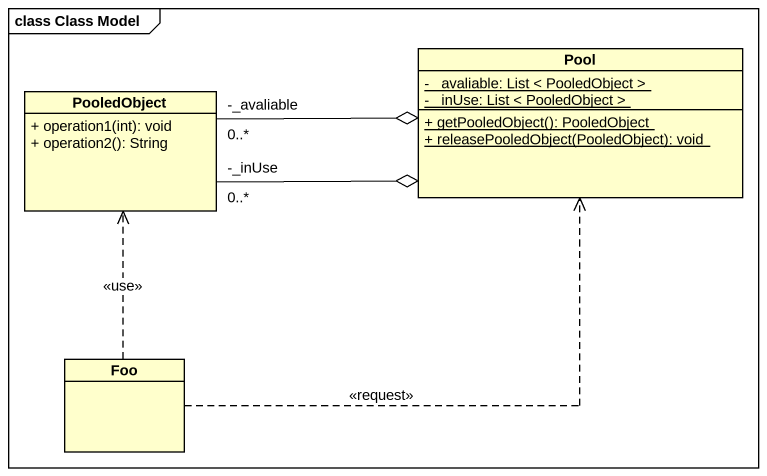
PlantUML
@startuml
mainframe class Class Model
hide circle
hide empty members
skinparam classAttributeIconSize 0
class Pool {
  {static} - _avaliable: List < PooledObject >
  {static} - _inUse: List < PooledObject >
  {static} + getPooledObject(): PooledObject
  {static} + releasePooledObject(PooledObject): void
}
class PooledObject {
  + operation1(int): void
  + operation2(): String
}
class Foo
PooledObject "-_avaliable\n0..*" -right-o Pool
PooledObject "-_inUse\n0..*" -right-o Pool
Foo .up.> Pool : <<request>>
Foo .up.> PooledObject : <<use>>
@enduml
